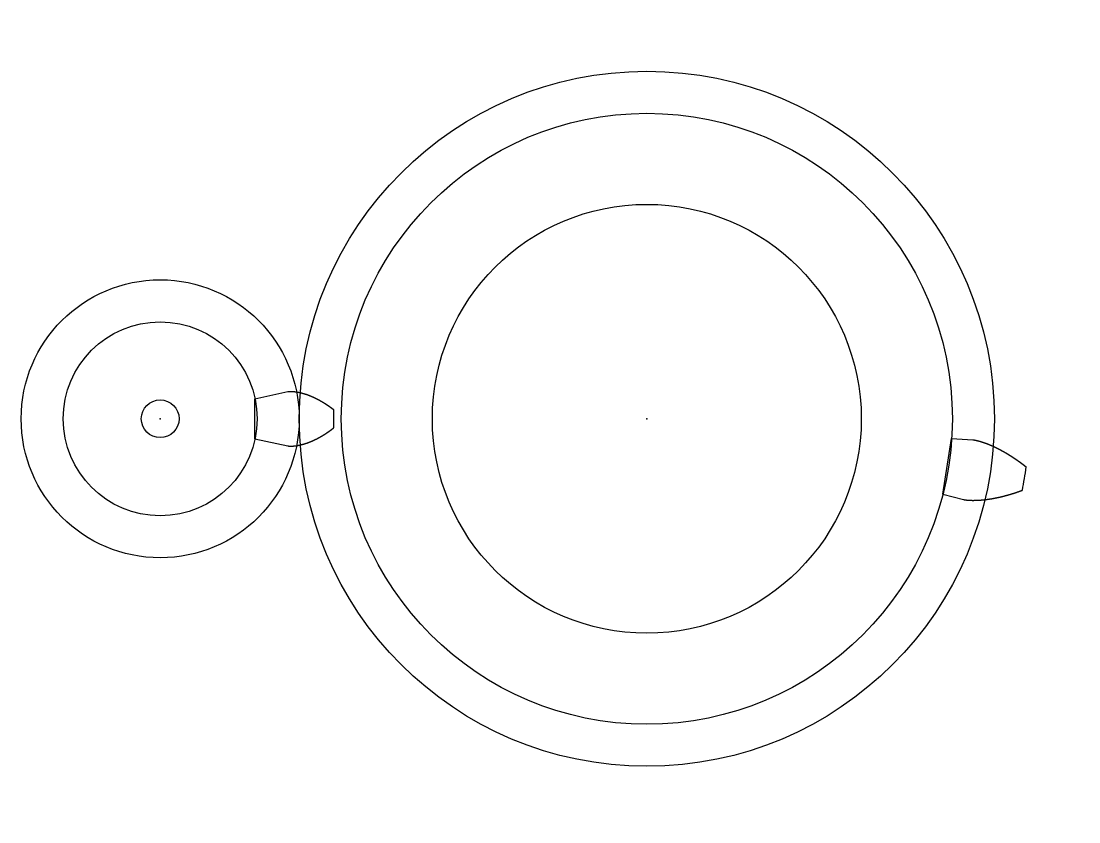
# Model space of a CAD drawing. Header units: centimetres. Extents: x -1.9 to 12.4, y -5.5 to 5.4.
import ezdxf

# ---------------------------------------------------------------- set-up
doc = ezdxf.new("R2010")
doc.units = ezdxf.units.CM
doc.header["$MEASUREMENT"] = 0
for name, color, linetype in [('gear v4_Sketch1', 7, 'Continuous'), ('Spur Gear (20 teeth)_Sketch1', 7, 'Continuous'), ('Spur Gear (20 teeth)_Sketch2', 7, 'Continuous'), ('Spur Gear (20 teeth)_Sketch3', 7, 'Continuous'), ('Spur Gear (8 teeth)_Sketch1', 7, 'Continuous'), ('Spur Gear (8 teeth)_Sketch2', 7, 'Continuous'), ('Spur Gear (8 teeth)_Sketch3', 7, 'Continuous')]:
    doc.layers.add(name, color=color, linetype=linetype)

# ---------------------------------------------------------------- blocks, each defined once
blk = doc.blocks.new('SpurGear(8teeth)')
at = {"layer": 'Spur Gear (8 teeth)_Sketch1'}
for radius in [1.311, 0.255]:
    blk.add_circle((0, 0), radius, dxfattribs=at)
blk.add_point((0, 0), dxfattribs=at)
at = {"layer": 'Spur Gear (8 teeth)_Sketch2'}
for p, q in [((1.281, 0.272), (1.728, 0.367)), ((1.281, -0.272), (1.281, 0.272)), ((1.281, -0.272), (1.728, -0.367))]:
    blk.add_line(p, q, dxfattribs=at)
blk.add_arc((0, 0), 2.35, 357.0131, 2.9869, dxfattribs=at)
for points in [[(1.728, 0.367), (1.73, 0.367), (1.733, 0.368), (1.739, 0.369), (1.746, 0.37), (1.754, 0.37), (1.763, 0.37), (1.772, 0.37), (1.781, 0.369), (1.79, 0.369), (1.799, 0.368), (1.808, 0.368), (1.817, 0.367), (1.826, 0.366), (1.835, 0.365), (1.845, 0.363), (1.854, 0.362), (1.863, 0.36), (1.872, 0.358), (1.881, 0.356), (1.89, 0.354), (1.899, 0.352), (1.908, 0.35), (1.917, 0.348), (1.926, 0.345), (1.935, 0.343), (1.944, 0.34), (1.953, 0.338), (1.962, 0.335), (1.971, 0.332), (1.981, 0.329), (1.99, 0.326), (1.999, 0.322), (2.008, 0.319), (2.017, 0.315), (2.026, 0.312), (2.035, 0.308), (2.044, 0.305), (2.053, 0.301), (2.061, 0.297), (2.07, 0.293), (2.079, 0.289), (2.088, 0.285), (2.097, 0.28), (2.106, 0.276), (2.115, 0.272), (2.124, 0.267), (2.133, 0.263), (2.141, 0.258), (2.15, 0.253), (2.159, 0.248), (2.168, 0.243), (2.177, 0.238), (2.185, 0.233), (2.194, 0.228), (2.203, 0.223), (2.211, 0.218), (2.22, 0.212), (2.229, 0.207), (2.237, 0.201), (2.246, 0.196), (2.254, 0.19), (2.263, 0.184), (2.271, 0.178), (2.28, 0.172), (2.288, 0.166), (2.297, 0.16), (2.305, 0.154), (2.314, 0.148), (2.322, 0.142), (2.33, 0.135), (2.337, 0.13), (2.342, 0.126), (2.345, 0.124), (2.347, 0.122)], [(1.728, -0.367), (1.73, -0.367), (1.733, -0.368), (1.739, -0.369), (1.746, -0.37), (1.754, -0.37), (1.763, -0.37), (1.772, -0.37), (1.781, -0.369), (1.79, -0.369), (1.799, -0.368), (1.808, -0.368), (1.817, -0.367), (1.826, -0.366), (1.835, -0.365), (1.845, -0.363), (1.854, -0.362), (1.863, -0.36), (1.872, -0.358), (1.881, -0.356), (1.89, -0.354), (1.899, -0.352), (1.908, -0.35), (1.917, -0.348), (1.926, -0.345), (1.935, -0.343), (1.944, -0.34), (1.953, -0.338), (1.962, -0.335), (1.971, -0.332), (1.981, -0.329), (1.99, -0.326), (1.999, -0.322), (2.008, -0.319), (2.017, -0.315), (2.026, -0.312), (2.035, -0.308), (2.044, -0.305), (2.053, -0.301), (2.061, -0.297), (2.07, -0.293), (2.079, -0.289), (2.088, -0.285), (2.097, -0.28), (2.106, -0.276), (2.115, -0.272), (2.124, -0.267), (2.133, -0.263), (2.141, -0.258), (2.15, -0.253), (2.159, -0.248), (2.168, -0.243), (2.177, -0.238), (2.185, -0.233), (2.194, -0.228), (2.203, -0.223), (2.211, -0.218), (2.22, -0.212), (2.229, -0.207), (2.237, -0.201), (2.246, -0.196), (2.254, -0.19), (2.263, -0.184), (2.271, -0.178), (2.28, -0.172), (2.288, -0.166), (2.297, -0.16), (2.305, -0.154), (2.314, -0.148), (2.322, -0.142), (2.33, -0.135), (2.337, -0.13), (2.342, -0.126), (2.345, -0.124), (2.347, -0.122)]]:
    blk.add_open_spline(points, degree=5, dxfattribs=at)
blk.add_point((0, 0), dxfattribs=at)
at = {"layer": 'Spur Gear (8 teeth)_Sketch3'}
blk.add_circle((0, 0), 1.88, dxfattribs=at)
blk.add_point((0, 0), dxfattribs=at)
blk = doc.blocks.new('SpurGear(20teeth)')
at = {"layer": 'Spur Gear (20 teeth)_Sketch1'}
for radius in [4.131, 2.9]:
    blk.add_circle((0, 0), radius, dxfattribs=at)
blk.add_point((0, 0), dxfattribs=at)
at = {"layer": 'Spur Gear (20 teeth)_Sketch2'}
for p, q in [((4.112, 0.382), (4.398, 0.409)), ((4.112, -0.382), (4.112, 0.382)), ((4.112, -0.382), (4.398, -0.409))]:
    blk.add_line(p, q, dxfattribs=at)
blk.add_arc((0, 0), 5.17, 358.236, 1.764, dxfattribs=at)
for points in [[(4.398, 0.409), (4.4, 0.409), (4.404, 0.409), (4.411, 0.41), (4.42, 0.41), (4.431, 0.409), (4.442, 0.409), (4.453, 0.408), (4.465, 0.407), (4.476, 0.406), (4.487, 0.405), (4.498, 0.404), (4.509, 0.402), (4.52, 0.401), (4.532, 0.399), (4.543, 0.397), (4.554, 0.395), (4.565, 0.393), (4.576, 0.391), (4.587, 0.389), (4.599, 0.387), (4.61, 0.384), (4.621, 0.382), (4.632, 0.379), (4.643, 0.376), (4.654, 0.373), (4.666, 0.371), (4.677, 0.368), (4.688, 0.364), (4.699, 0.361), (4.71, 0.358), (4.721, 0.355), (4.732, 0.351), (4.743, 0.348), (4.754, 0.344), (4.765, 0.341), (4.776, 0.337), (4.788, 0.333), (4.799, 0.329), (4.81, 0.325), (4.821, 0.321), (4.832, 0.317), (4.843, 0.313), (4.854, 0.309), (4.865, 0.305), (4.876, 0.3), (4.887, 0.296), (4.898, 0.292), (4.908, 0.287), (4.919, 0.282), (4.93, 0.278), (4.941, 0.273), (4.952, 0.268), (4.963, 0.263), (4.974, 0.258), (4.985, 0.253), (4.996, 0.248), (5.006, 0.243), (5.017, 0.238), (5.028, 0.233), (5.039, 0.227), (5.05, 0.222), (5.061, 0.217), (5.071, 0.211), (5.082, 0.206), (5.093, 0.2), (5.103, 0.194), (5.114, 0.189), (5.125, 0.183), (5.136, 0.177), (5.146, 0.171), (5.155, 0.166), (5.161, 0.163), (5.165, 0.16), (5.168, 0.159)], [(4.398, -0.409), (4.4, -0.409), (4.404, -0.409), (4.411, -0.41), (4.42, -0.41), (4.431, -0.409), (4.442, -0.409), (4.453, -0.408), (4.465, -0.407), (4.476, -0.406), (4.487, -0.405), (4.498, -0.404), (4.509, -0.402), (4.52, -0.401), (4.532, -0.399), (4.543, -0.397), (4.554, -0.395), (4.565, -0.393), (4.576, -0.391), (4.587, -0.389), (4.599, -0.387), (4.61, -0.384), (4.621, -0.382), (4.632, -0.379), (4.643, -0.376), (4.654, -0.373), (4.666, -0.371), (4.677, -0.368), (4.688, -0.364), (4.699, -0.361), (4.71, -0.358), (4.721, -0.355), (4.732, -0.351), (4.743, -0.348), (4.754, -0.344), (4.765, -0.341), (4.776, -0.337), (4.788, -0.333), (4.799, -0.329), (4.81, -0.325), (4.821, -0.321), (4.832, -0.317), (4.843, -0.313), (4.854, -0.309), (4.865, -0.305), (4.876, -0.3), (4.887, -0.296), (4.898, -0.292), (4.908, -0.287), (4.919, -0.282), (4.93, -0.278), (4.941, -0.273), (4.952, -0.268), (4.963, -0.263), (4.974, -0.258), (4.985, -0.253), (4.996, -0.248), (5.006, -0.243), (5.017, -0.238), (5.028, -0.233), (5.039, -0.227), (5.05, -0.222), (5.061, -0.217), (5.071, -0.211), (5.082, -0.206), (5.093, -0.2), (5.103, -0.194), (5.114, -0.189), (5.125, -0.183), (5.136, -0.177), (5.146, -0.171), (5.155, -0.166), (5.161, -0.163), (5.165, -0.16), (5.168, -0.159)]]:
    blk.add_open_spline(points, degree=5, dxfattribs=at)
blk.add_point((0, 0), dxfattribs=at)
at = {"layer": 'Spur Gear (20 teeth)_Sketch3'}
blk.add_circle((0, 0), 4.7, dxfattribs=at)
blk.add_point((0, 0), dxfattribs=at)

msp = doc.modelspace()

# ---------------------------------------------------------------- linework, layer by layer
at = {"layer": 'gear v4_Sketch1'}
msp.add_point((6.58, 0), dxfattribs=at)

# ---------------------------------------------------------------- block references
at = {"rotation": 351.0000000000001}
msp.add_blockref('SpurGear(20teeth)', (6.58, 0), dxfattribs=at)
msp.add_blockref('SpurGear(8teeth)', (0, 0))

doc.saveas('drawing.dxf')
